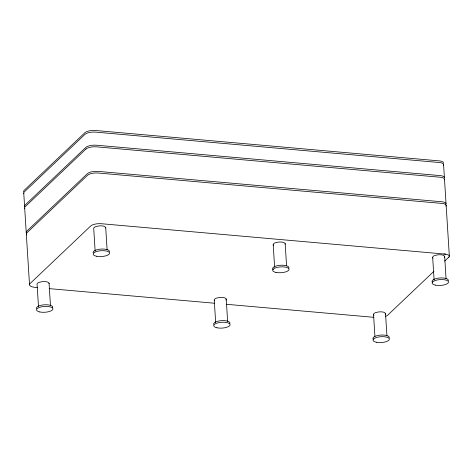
<?xml version="1.0" encoding="UTF-8"?>
<svg xmlns="http://www.w3.org/2000/svg" width="473" height="473" viewBox="0 0 473 473"><rect width="100%" height="100%" fill="white"/><g stroke="black" fill="none" stroke-linecap="round" stroke-linejoin="round"><path stroke-width="0.71" d="M445.814 204.537L445.903 204.425A7.255 2.59 -3.6 0 0 442.598 201.841L98.112 171.38A8.212 2.927 -3.6 0 0 87.458 173.597L26.559 231.409A9.235 3.293 -3.6 0 0 26.6 233.248M445.921 206.175L446.009 206.062A7.255 2.59 -3.6 0 0 442.698 203.479L98.218 173.017A8.212 2.927 -3.6 0 0 87.564 175.235L26.659 233.041A9.235 3.293 -3.6 0 0 26.701 234.886M85.915 149.06L25.016 206.872A9.235 3.293 -3.6 0 0 24.815 208.362M433.972 271.248L387.493 315.367A9.235 3.293 -3.6 0 1 385.59 316.354M444.655 261.108L449.108 256.88M448.398 257.554L449.196 256.768A7.255 2.59 -3.6 0 0 445.891 254.184L443.834 253.995M445.613 254.149L101.405 223.723A8.212 2.927 -3.6 0 0 90.751 225.94L29.852 283.753A9.235 3.293 -3.6 0 0 34.417 287.312L37.355 287.572M49.109 288.613L214.446 303.228M226.2 304.269L373.901 317.324M446.057 278.668L444.65 256.301L443.438 255.325A5.924 2.111 -3.6 0 0 437.856 254.829L434.971 255.444A6.267 2.235 -3.6 0 0 432.689 257.614L434.096 279.981M432.689 257.614L433.102 258.14M386.926 335.771L385.519 313.404L384.307 312.428A5.924 2.111 -3.6 0 0 378.719 311.932L375.84 312.547A6.267 2.235 -3.6 0 0 373.558 314.716L374.918 336.362M373.558 314.716L373.972 315.243M286.585 265.944L285.178 243.577L283.966 242.602A5.924 2.111 -3.6 0 0 278.378 242.105L275.499 242.72A6.267 2.235 -3.6 0 0 273.217 244.89L274.624 267.257M273.217 244.89L273.631 245.416M227.631 321.333L226.224 298.96L225.012 297.984A5.924 2.111 -3.6 0 0 219.425 297.493L216.545 298.102A6.267 2.235 -3.6 0 0 214.263 300.272L215.67 322.645M214.263 300.272L214.677 300.798M107.105 249.774L105.698 227.407L104.486 226.431A5.924 2.111 -3.6 0 0 98.898 225.934L96.019 226.549A6.267 2.235 -3.6 0 0 93.737 228.719L95.144 251.086M50.457 305.499L49.05 283.126L47.844 282.156A5.924 2.111 -3.6 0 0 42.257 281.66L39.371 282.275A6.267 2.235 -3.6 0 0 37.089 284.439L38.496 306.811M443.568 164.362L444.389 177.452M444.49 179.084L446.039 203.621M446.14 205.258L449.332 255.964M23.762 193.28L24.584 206.364M24.691 208.002L26.234 232.533M26.334 234.17L29.527 284.876M373.564 339.555A8.212 2.927 -3.6 0 1 379.931 335.144A8.212 2.927 -3.6 0 1 389.238 337.888M385.519 313.404A6.267 2.235 -3.6 0 1 385.123 314.551M226.224 298.96A6.267 2.235 -3.6 0 1 225.828 300.113M213.69 324.407A8.212 2.927 -3.6 0 1 221.707 320.617A8.212 2.927 -3.6 0 1 229.943 323.449M432.694 282.452A8.212 2.927 -3.6 0 1 439.062 278.041A8.212 2.927 -3.6 0 1 448.369 280.785M444.65 256.301A6.267 2.235 -3.6 0 1 444.253 257.448M273.223 269.728A8.212 2.927 -3.6 0 1 279.59 265.318A8.212 2.927 -3.6 0 1 288.891 268.061M285.172 243.577A6.267 2.235 -3.6 0 1 285.184 244.145M93.163 252.854A8.212 2.927 -3.6 0 1 101.181 249.058A8.212 2.927 -3.6 0 1 109.411 251.89M105.698 227.407A6.267 2.235 -3.6 0 1 105.704 227.974M49.05 283.126A6.267 2.235 -3.6 0 1 49.056 283.699M36.516 308.573A8.212 2.927 -3.6 0 1 44.533 304.783A8.212 2.927 -3.6 0 1 52.769 307.616M85.915 149.06A8.212 2.927 -3.6 0 1 96.569 146.843L441.055 177.31A7.255 2.59 -3.6 0 1 444.36 179.888M24.714 206.725A9.235 3.293 -3.6 0 1 24.909 205.235L85.814 147.428A8.212 2.927 -3.6 0 1 96.468 145.211L440.954 175.672A7.255 2.59 -3.6 0 1 444.413 177.848M23.887 193.64A9.235 3.293 -3.6 0 1 24.088 192.15L84.992 134.338A8.212 2.927 -3.6 0 1 95.647 132.121L440.127 162.588A7.255 2.59 -3.6 0 1 443.438 165.166M23.786 192.008A9.235 3.293 -3.6 0 1 23.987 190.513L84.886 132.706A8.212 2.927 -3.6 0 1 95.54 130.489L440.026 160.95A7.255 2.59 -3.6 0 1 443.485 163.126M376.289 342.239A8.212 2.927 -3.6 0 0 389.338 339.525A8.212 2.927 -3.6 0 0 377.974 337.101A8.212 2.927 -3.6 0 0 376.289 342.239M216.995 327.801A8.212 2.927 -3.6 0 0 230.044 325.081A8.212 2.927 -3.6 0 0 218.68 322.663A8.212 2.927 -3.6 0 0 216.995 327.801M435.42 285.136A8.212 2.927 -3.6 0 0 448.469 282.422A8.212 2.927 -3.6 0 0 437.105 279.998A8.212 2.927 -3.6 0 0 435.42 285.136M275.948 272.413A8.212 2.927 -3.6 0 0 288.997 269.699A8.212 2.927 -3.6 0 0 277.633 267.275A8.212 2.927 -3.6 0 0 275.948 272.413M96.468 256.242A8.212 2.927 -3.6 0 0 109.517 253.528A8.212 2.927 -3.6 0 0 98.153 251.104A8.212 2.927 -3.6 0 0 96.468 256.242M39.821 311.967A8.212 2.927 -3.6 0 0 52.87 309.253A8.212 2.927 -3.6 0 0 41.506 306.829A8.212 2.927 -3.6 0 0 39.821 311.967"/></g></svg>
